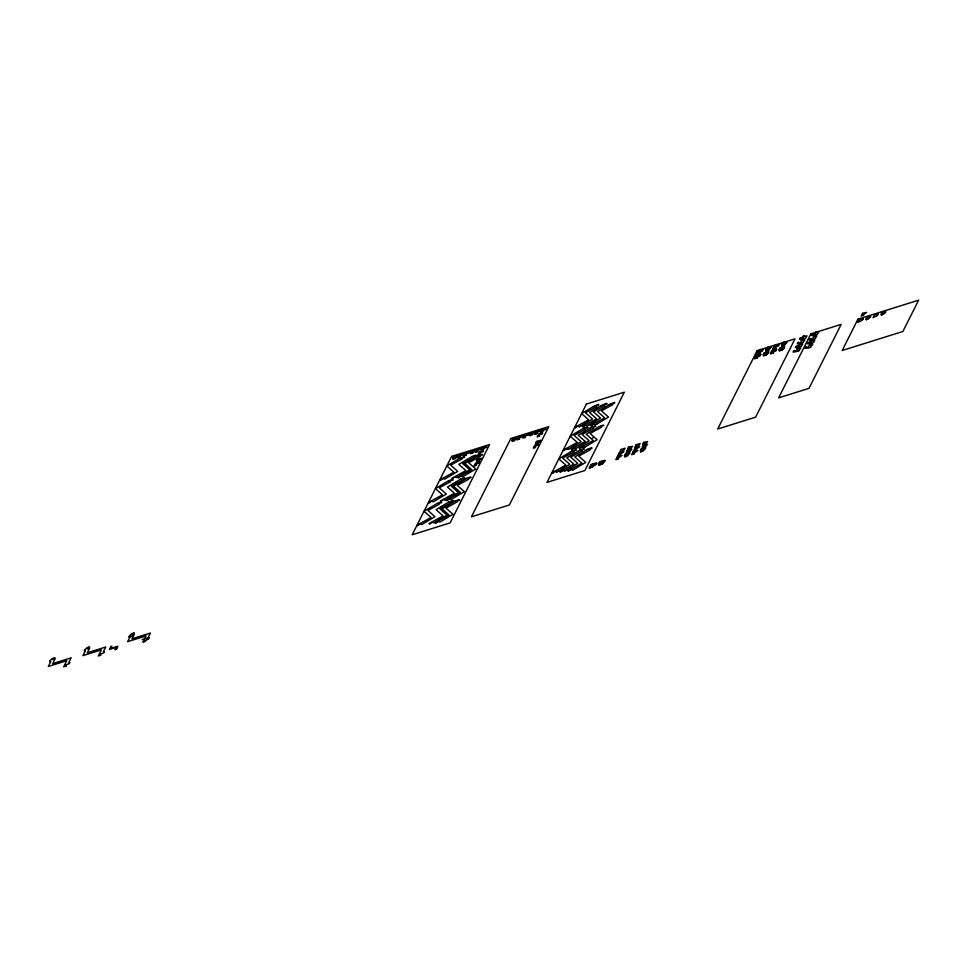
<?xml version="1.0" encoding="UTF-8"?>
<svg xmlns="http://www.w3.org/2000/svg" width="967" height="967" viewBox="0 0 967 967"><rect width="100%" height="100%" fill="white"/><g stroke="black" fill="none" stroke-linecap="round" stroke-linejoin="round"><path stroke-width="1.45" d="M589.29 467.968L591.115 464.559L596.325 462.903M593.4 466.336L589.411 468.125M596.82 463.314C597.026 465.332 589.677 466.807 593.339 466.167M598.38 463.991L599.661 461.839L604.75 460.28M598.549 465.067L600.87 463.471L598.476 464.136M605.245 460.679L602.187 464.1L598.646 465.224M57.947 663.024L58.371 662.177M58.624 662.818L59.047 661.96M93.195 652L93.63 651.154M115.448 649.377L117.237 648.337L117.756 646.307L110.975 648.422L111.858 646.174L110.963 646.452L109.476 649.413L116.245 647.298L115.073 649.643L115.967 649.353M129.735 635.96L129.252 637.156L133.398 635.863M129.542 637.011L128.913 636.915L129.409 635.948L131.597 633.784L134.232 632.95L131.391 634.183M130.013 636.927L127.62 641.677L146.041 635.923L142.971 642.028L145.606 641.194L143.176 641.617M132.31 633.893L131.826 634.848L134.401 634.038L132.008 638.788L150.429 633.034L148.036 637.785M133.905 633.397L132.213 634.159M137.894 638.027L138.317 637.18M144.071 641.351L148.64 638.764L149.136 637.797L148.507 637.7M145.654 640.843L144.264 641.048M148.314 638.74L148.797 637.555L142.185 639.61M452.931 459.107L454.986 458.769L457.258 456.521M457.379 456.436L457.282 455.53L453.499 456.714L452.725 458.261L454.973 457.56L453.052 459.023M460.147 457.113L458.829 457.222L459.349 456.194L463.12 454.683M463.253 454.599L463.157 453.692L459.373 454.877L457.875 457.862L460.014 457.198M466.021 455.276L464.704 455.384L465.224 454.357L468.995 452.846M469.128 452.761L469.031 451.855L465.248 453.04L463.749 456.025L465.889 455.36M470.494 453.571L472.549 453.221L474.809 450.985M474.942 450.9L475.28 450.235M480.817 449.063L480.72 448.156L476.936 449.341L475.438 452.326L477.577 451.649M480.224 454.043L478.907 454.139L479.427 453.112L483.198 451.613M476.272 465.332L474.966 465.441L475.486 464.414L479.257 462.903M483.331 451.529L483.234 450.622L479.451 451.807L477.952 454.792L480.091 454.115M486.691 447.225L486.594 446.319L482.811 447.503L481.312 450.489L483.452 449.812M481.481 458.322L478.762 461.319L476.622 461.984M479.39 462.83L479.294 461.924L475.51 463.108L474.011 466.082L476.151 465.417M512.159 441.17L514.214 440.831L516.475 438.583M516.608 438.498L516.511 437.592L512.728 438.776L511.954 440.323L514.19 439.622L512.28 441.085M519.533 438.861L517.103 439.925L518.602 436.939L522.748 435.972M522.482 436.661L522.821 435.996M525.25 437.338L523.933 437.447L524.452 436.419L528.224 434.908M528.357 434.824L528.26 433.929L524.477 435.102L522.978 438.087L525.117 437.422M529.723 435.633L531.777 435.283L534.509 432.297M540.045 431.125L539.949 430.218L536.165 431.403L534.666 434.388L536.806 433.712M539.441 436.105L538.135 436.214L538.655 435.174L542.427 433.675M535.936 443.72L537.99 443.382L540.251 441.133M535.5 447.395L534.195 447.503L534.715 446.476L538.486 444.965M542.56 433.591L542.463 432.684L538.679 433.869L537.181 436.854L539.32 436.177M545.92 429.288L545.823 428.381L542.04 429.566L540.541 432.551L542.68 431.874M538.619 444.893L538.522 443.986L534.739 445.171L533.24 448.144L535.38 447.479M540.372 441.049L540.71 440.384M590.97 467.097L596.192 463.507L591.514 464.607L589.93 467.75L592.759 466.529L591.224 466.976M621.032 449.486L619.799 451.952L624.138 449.993L625.045 448.192L621.165 449.401M620.451 453.475L620.838 452.701M619.073 456.932L619.412 456.267M621.14 453.257L621.527 452.483M628.441 447.165L627.559 448.918L629.988 448.156L628.199 449.329L630.677 448.555L632.599 446.246L628.562 447.092M628.369 450.985L628.755 450.211M626.991 454.466L627.329 453.789M629.07 450.767L629.457 449.993M636.081 444.784L634.848 447.25L639.187 445.279L640.094 443.478L636.213 444.699M636.286 448.519L636.673 447.757M634.908 451.988L635.246 451.311M636.975 448.301L637.362 447.54M643.49 442.463L642.608 444.216L645.037 443.454L643.248 444.627L645.738 443.841L647.648 441.532L643.623 442.378M644.203 446.029L644.59 445.267M642.825 449.51L643.164 448.845M644.904 445.811L645.291 445.05M759.409 350.489L759.796 349.716M755.88 358.092L760.558 355.469L760.606 354.297M758.237 353.402L758.744 352.399L762.069 351.359L762.77 349.981M757.512 354.998L757.838 354.333M760.098 350.272L760.485 349.498M757.27 357.633L755.735 357.79L760.896 354.2L756.363 355.614L754.78 358.769L757.415 357.935L754.635 358.467L756.206 355.312L760.243 354.405M759.627 352.955L758.092 353.1L763.193 349.498L758.732 350.888L757.137 354.079L759.772 353.257L756.992 353.777L758.587 350.586L762.625 349.679M767.327 347.999L767.713 347.226M763.737 355.638L766.178 355.203L768.475 352.991L768.511 351.819M765.429 352.52L765.755 351.855M766.106 350.936L768.547 350.501L770.904 347.068M768.028 347.782L768.414 347.008M765.465 355.094L765.949 354.14L763.374 354.937L764.281 353.148L768.813 351.722L766.033 354.901L763.398 355.723L765.804 353.837L763.229 354.635L764.123 352.846L768.161 351.928M767.834 350.392L768.342 349.389L765.755 350.199L766.662 348.398L771.122 347.008L768.39 350.199L765.755 351.021L768.185 349.087L765.61 349.897L766.517 348.096L770.542 347.189M775.244 345.545L775.631 344.772M771.714 353.136L776.392 350.513L776.428 349.341M774.071 348.458L774.567 347.455L778.689 345.811L778.81 344.615M773.346 350.042L773.673 349.377M775.933 345.328L776.32 344.554M773.104 352.689L771.569 352.834L776.731 349.244L772.198 350.67L770.614 353.813L773.249 352.991L770.457 353.511L772.041 350.368L776.078 349.45M775.461 347.999L773.926 348.156L779.027 344.542L774.567 345.944L772.971 349.123L775.607 348.301L772.814 348.821L774.422 345.63L778.459 344.723M783.161 343.055L783.548 342.282M779.571 350.683L782.013 350.247L784.31 348.047L784.346 346.863M781.263 347.576L781.59 346.899M781.928 345.981L784.37 345.545L786.739 342.125M783.862 342.838L784.249 342.064M781.3 350.139L781.783 349.184L779.209 349.994L780.103 348.193L784.648 346.778L781.868 349.945L779.221 350.767L781.638 348.882L779.051 349.691L779.958 347.89L783.995 346.984M783.669 345.437L784.164 344.445L781.59 345.243L782.496 343.442L786.957 342.052L784.225 345.243L781.59 346.065L784.019 344.131L781.445 344.941L782.351 343.14L786.376 342.233M796.832 351.48L793.085 352.085L793.762 350.731L794.523 350.489L794.076 351.384L796.603 350.586L797.279 349.256L800.761 348.168L798.718 350.9M798.863 347.407L798.198 347.371L799.068 345.654L795.333 347.576L796.01 346.21L802.791 344.095L800.736 346.815M801.002 343.2L797.243 343.805L797.932 342.451L798.694 342.209L798.234 343.104L800.773 342.318L801.438 340.976L804.931 339.888L802.876 342.62M803.033 339.127L802.368 339.091L803.239 337.374L799.491 339.296L800.18 337.93L806.949 335.815L805.849 338.003L803.214 339.175M808.714 347.806L805.003 348.362L805.692 346.996L806.418 346.766L805.97 347.661L808.509 346.875L809.174 345.545L812.655 344.445L810.588 347.213M810.769 343.72L810.128 343.648L810.999 341.919L807.276 343.841L807.965 342.475L814.722 340.36L813.61 342.548L810.962 343.768M812.884 339.526L809.174 340.082L809.85 338.716L810.588 338.486L810.141 339.381L812.667 338.595L813.344 337.265L816.825 336.165L814.758 338.933M814.939 335.44L814.299 335.368L815.157 333.639L811.446 335.561L812.135 334.195L818.88 332.08L816.813 334.848M859.264 319.751L857.91 322.446L862.238 320.295M862.491 313.344L861.15 316.004L863.64 315.218L862.25 315.423L866.65 312.426L862.612 313.26M863.048 319.569L863.386 318.892M866.674 317.43L865.791 319.183L868.318 318.385L866.287 319.823L869.647 317.974M870.457 317.249L870.651 316.197L866.795 317.345M874.386 315.024L873.032 317.72L877.359 315.556M877.516 315.46L878.362 313.792L874.506 314.94M881.795 312.704L880.913 314.456L883.439 313.659L881.408 315.097L884.769 313.248M885.579 312.522L885.76 311.471L881.916 312.619M802.755 342.729L801.196 343.249M800.616 346.935L799.056 347.455M798.633 350.985L797.026 351.541M814.673 339.018L813.066 339.574M810.527 347.286L808.908 347.854M593.303 406.551L594.584 405.862M598.609 405.282L598.609 404.303L594.705 405.838M601.293 405.584L602.574 404.883M609.295 404.617L610.576 403.916M614.601 403.348L614.601 402.357L610.697 403.892M579.559 426.737L580.841 426.048M583.403 427.076L584.056 426.677M587.561 425.77L588.83 425.081M583.186 428.514L570.228 436.214L577.263 442.475L563.217 450.138L563.882 450.719M587.803 427.619L586.86 427.873M595.551 424.803L596.832 424.102M589.906 428.236L591.175 427.535M568.161 449.389L569.442 448.7M592.36 437.906L593.122 437.894M572.005 449.728L572.657 449.329M576.163 448.422L589.121 440.722L582.086 434.461L593.375 428.296L592.686 427.68L594.753 426.713M570.518 451.855L571.787 451.154M584.153 447.455L585.434 446.754M578.508 450.888L579.789 450.187M586.51 449.909L587.779 449.22M591.816 448.64L591.804 447.661L587.912 449.196M553.197 473.02L551.831 472.79L565.864 465.127L558.829 458.866L570.445 451.94M556.774 472.041L558.044 471.34M564.764 471.074L566.046 470.373M572.766 470.095L574.035 469.406M803.287 336.081L804.58 335.67M815.217 332.346L816.511 331.947M803.178 336.298L804.484 335.887M859.385 319.666L863.301 318.868M815.121 335.489L816.486 335.065M801.292 340.058L802.586 339.647M813.211 336.323L814.516 335.924M801.184 340.275L802.477 339.864M799.008 344.578L800.422 343.962M811.047 340.638L812.34 340.227M797.074 348.434L798.367 348.035M808.992 344.711L810.298 344.3M796.965 348.652L798.258 348.253M475.208 450.211L471.062 451.178L470.288 452.725L472.525 452.024L470.615 453.487M480.684 449.147L476.912 450.646L476.393 451.674L477.783 451.238M486.558 447.31L482.787 448.809L482.267 449.836L483.657 449.401M534.425 432.273L530.291 433.24L529.517 434.787L531.753 434.086L529.843 435.549M522.349 436.746L518.578 438.256L518.058 439.284L519.448 438.849M539.912 431.209L536.141 432.708L535.621 433.736L537.011 433.301M545.787 429.372L542.016 430.871L541.496 431.911L542.886 431.463M481.409 458.298L477.275 459.265L476.501 460.812L478.738 460.111L476.828 461.573M540.638 440.36L536.504 441.327L535.73 442.874L537.966 442.173L536.056 443.635M580.551 448.144L582.194 446.899L584.032 447.479M572.549 449.123L574.193 447.878L576.03 448.446M564.559 450.09L566.203 448.845L568.04 449.425M561.162 471.763L562.806 470.518L564.643 471.098M575.957 427.438L577.589 426.193L579.426 426.773M569.152 470.796L570.796 469.551L572.633 470.131M553.16 472.742L554.804 471.485L556.641 472.065M591.949 425.492L593.581 424.247L595.418 424.827M583.947 426.471L585.591 425.226L587.428 425.794M614.154 403.082L612.075 404.061L612.764 404.677L601.474 410.83L608.509 417.091L596.893 424.029M609.222 404.69L597.606 411.628L604.653 417.889L590.607 425.54L591.26 426.133M607.264 403.916L606.599 403.324L602.707 404.859M606.152 404.061L604.085 405.028L604.774 405.644L593.472 411.809L600.519 418.07L588.903 424.997M601.232 405.669L589.616 412.595L596.651 418.856L582.605 426.52L583.27 427.1M598.162 405.028L596.083 406.007L596.772 406.611L585.482 412.776L592.517 419.037L580.901 425.963M593.23 406.636L581.614 413.562L588.661 419.823L574.616 427.487L575.268 428.067M603.855 425.589L603.203 425.009L599.298 426.544L586.22 434.28L593.255 440.541L579.209 448.204L579.874 448.785M602.755 425.734L600.688 426.713L601.365 427.329L590.075 433.482L597.122 439.743L585.506 446.681M595.865 426.568L595.201 425.976L591.308 427.511M589.834 428.321L578.218 435.247L585.253 441.508L571.219 449.172L571.872 449.752M587.863 427.535L587.211 426.955L583.306 428.49M586.764 427.68L584.697 428.659L585.373 429.263L574.084 435.428L581.131 441.689L569.515 448.615M591.357 448.386L589.29 449.365L589.979 449.969L578.689 456.134L585.724 462.395L574.108 469.321M586.437 449.993L574.821 456.92L581.856 463.181L567.822 470.844L568.475 471.425M584.467 449.208L583.814 448.628L579.91 450.163M583.367 449.353L581.288 450.332L581.977 450.948L570.687 457.101L577.734 463.362L566.118 470.288M578.447 450.96L566.819 457.899L573.866 464.16L559.82 471.811L560.485 472.404M576.477 450.187L575.812 449.595L571.92 451.13M575.365 450.32L573.298 451.299L573.987 451.915L562.697 458.08L569.732 464.329L558.116 471.267M50.103 660.739L49.619 661.706L50.743 661.706L48.35 666.468L66.771 660.703L63.689 666.831L66.324 666.009L64.789 666.154L65.285 665.175L69.394 663.543L69.89 662.576L68.766 662.576L71.159 657.814L52.738 663.58L55.131 658.817L52.556 659.627L54.974 657.717L52.339 658.539L50.103 660.739M84.709 649.921L84.226 650.888L85.326 650.9L82.932 655.65L101.342 649.897L98.271 656.001L100.919 655.167L99.383 655.324L99.855 654.369L103.953 652.737L104.436 651.77L103.348 651.758L105.741 647.008L87.32 652.761L89.713 648.011L87.127 648.821L89.544 646.923L86.897 647.757L84.709 649.921M451.613 456.424L412.208 534.763L450.138 522.893L489.556 444.566L451.613 456.424M510.842 438.486L471.437 516.825L509.367 504.967L548.785 426.628L510.842 438.486M586.401 404.049L546.996 482.388L584.926 470.518L624.331 392.191L586.401 404.049M599.927 461.972L599.032 463.773L601.667 462.939L599.202 464.849L601.837 464.027L604.617 460.872L599.927 461.972M617.417 456.497L615.834 459.651L618.469 458.817L616.934 458.974L622.107 455.384L617.417 456.497M619.267 452.822L617.671 455.989L620.306 455.167L618.771 455.312L623.872 451.734L619.267 452.822M625.335 454.031L624.428 455.832L627.003 455.022L624.597 456.907L627.232 456.086L630.025 452.907L625.335 454.031M627.196 450.332L626.29 452.121L628.864 451.323L626.447 453.233L629.082 452.411L631.802 449.232L627.196 450.332M633.252 451.553L631.669 454.695L634.304 453.874L632.769 454.019L637.942 450.441L633.252 451.553M635.101 447.866L633.506 451.033L636.141 450.211L634.606 450.368L639.707 446.778L635.101 447.866M641.169 449.075L640.263 450.876L642.837 450.066L640.432 451.952L643.067 451.13L645.859 447.963L641.169 449.075M643.031 445.376L642.124 447.177L644.699 446.367L642.281 448.277L644.916 447.455L647.636 444.288L643.031 445.376M757.101 350.683L717.695 429.01L755.626 417.152L795.031 338.825L757.101 350.683M810.829 333.881L778.64 397.848L808.992 388.359L841.169 324.392L810.829 333.881M857.959 319.146L842.197 350.477L902.888 331.5L918.65 300.169L857.959 319.146M459.893 458.177L446.827 465.937L453.874 472.198L439.828 479.862L440.517 480.478L442.813 478.568L444.675 479.173L457.742 471.413L450.695 465.151L461.984 458.987L461.295 458.382L464.511 457.282L463.822 456.678L459.893 458.177M471.908 456.581L458.841 464.341L465.889 470.603L451.843 478.266L452.532 478.87L454.816 476.961L456.69 477.565L469.744 469.805L462.709 463.544L473.999 457.391L473.31 456.775L476.526 455.687L475.837 455.07L471.908 456.581M477.916 455.783L464.849 463.544L471.896 469.805L457.85 477.456L458.539 478.073L460.824 476.163L462.697 476.767L475.752 469.007L468.717 462.746L480.007 456.593L479.318 455.977L482.533 454.889L481.844 454.272L477.916 455.783M448.495 480.829L435.44 488.589L442.475 494.85L428.429 502.514L429.118 503.13L431.415 501.22L433.276 501.825L446.343 494.064L439.296 487.803L450.598 481.639L449.909 481.034L453.112 479.934L452.423 479.33L448.495 480.829M460.51 479.233L447.455 486.993L454.49 493.255L440.444 500.918L441.133 501.522L443.43 499.613L445.291 500.217L458.358 492.457L451.311 486.208L462.613 480.043L461.924 479.427L465.127 478.339L464.438 477.722L460.51 479.233M466.517 478.435L453.463 486.196L460.497 492.457L446.452 500.108L447.141 500.725L449.437 498.815L451.299 499.419L464.365 491.659L457.318 485.398L468.62 479.245L467.931 478.629L471.134 477.541L470.445 476.924L466.517 478.435M437.108 503.481L424.042 511.241L431.089 517.502L417.043 525.166L417.732 525.77L420.016 523.86L421.89 524.465L434.945 516.704L427.91 510.443L439.199 504.291L438.51 503.674L441.726 502.586L441.037 501.97L437.108 503.481M449.111 501.873L436.057 509.633L443.091 515.894L429.058 523.558L429.747 524.174L432.031 522.265L433.905 522.869L446.959 515.109L439.925 508.847L451.214 502.683L450.525 502.078L453.741 500.979L453.052 500.374L449.111 501.873M455.119 501.075L442.064 508.835L449.099 515.097L435.065 522.76L435.754 523.377L438.039 521.467L439.912 522.071L452.967 514.311L445.932 508.05L457.222 501.885L456.533 501.281L459.736 500.181L459.059 499.576L455.119 501.075"/></g></svg>
